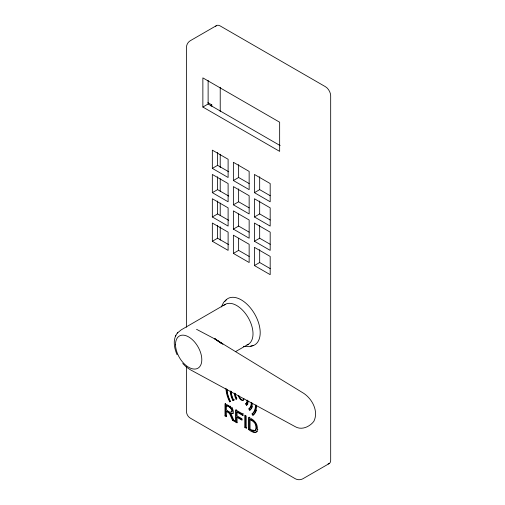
<?xml version="1.0" encoding="UTF-8"?>
<svg xmlns="http://www.w3.org/2000/svg" width="505" height="505" viewBox="0 0 505 505"><rect width="100%" height="100%" fill="white"/><g stroke="black" fill="none" stroke-linecap="round" stroke-linejoin="round"><path stroke-width="0.76" d="M257.72 429.888L257.815 429.332M175.898 335.276C172.874 341.418 174.477 348.702 177.066 354.737M221.323 306.964L223.658 302.312L226.638 299.547M257.102 431.485L257.304 431.169M177.274 333.111L181.207 329.86L225.173 304.395M175.431 336.021L177.779 332.315M233.525 413.071L232.717 413.526L230.45 413.513L231.915 415.729L234.276 421.252L234.8 420.949L233.051 419.933L229.945 413.128L226.922 411.001L226.398 411.31L226.398 416.701L225.003 415.899L225.003 403.748C228.266 405.212 235.62 408.949 232.691 413.683L230.45 413.513M256.881 431.775C254.343 433.719 251.376 429.749 249.18 429.25L248.656 429.553L248.656 417.408C253.737 419.219 258.219 423.897 257.291 429.635C257.14 435.051 250.606 431.478 248.656 429.553M216.5 25.585L190.202 40.772C188.005 42.149 186.541 44.598 186.484 47.211L186.484 327.227M202.865 107.035L279.656 151.374L279.656 122.216L202.865 77.884L202.865 107.035L208.123 103.998L280.161 145.591M210.225 105.823L211.803 104.907L211.803 106.429M212.334 168.38L228.108 177.489L228.108 159.271L212.334 150.155L212.334 168.38L217.592 165.343L228.771 171.795M212.334 192.67L228.108 201.785L228.108 183.561L212.334 174.452L212.334 192.67L217.592 189.634L228.771 196.091M233.373 180.525L249.148 189.634L249.148 171.416L233.373 162.307L233.373 180.525L238.631 177.489L249.148 183.561M212.334 216.967L228.108 226.076L228.108 207.858L212.334 198.749L212.334 216.967L217.592 213.931L228.771 220.382M233.373 204.822L249.148 213.931L249.148 195.706L233.373 186.597L233.373 204.822L238.631 201.785L249.148 207.858M254.413 192.67L270.188 201.785L270.188 183.561L254.413 174.452L254.413 192.67L259.671 189.634L270.188 195.706M212.334 241.264L228.108 250.373L228.108 232.148L212.334 223.04L212.334 241.264L217.592 238.221L228.771 244.679M233.373 229.112L249.148 238.221L249.148 220.003L233.373 210.894L233.373 229.112L238.631 226.076L249.148 232.148M254.413 216.967L270.188 226.076L270.188 207.858L254.413 198.743L254.413 216.967L259.671 213.931L270.188 220.003M233.373 253.409L249.148 262.518L249.148 244.3L233.373 235.185L233.373 253.409L238.631 250.373L249.148 256.445M254.413 241.257L270.188 250.373L270.188 232.148L254.413 223.04L254.413 241.257L259.671 238.221L270.188 244.3M254.413 265.554L270.188 274.663L270.188 256.445L254.413 247.336L254.413 265.554L259.671 262.518L270.188 268.591M226.006 388.238A21.57 12.455 60 0 0 229.68 401.822L230.204 401.519A21.57 12.455 60 0 1 226.581 389.349M232.874 400.503L234.2 399.872L232.874 400.503A15.623 9.021 60 0 1 230.23 391.274M234.421 393.098A9.671 5.58 60 0 0 236.069 399.19L236.593 398.881A9.671 5.58 60 0 1 234.97 393.427M226.398 405.894C232.912 406.765 234.112 416.675 226.398 409.915L226.398 405.894L226.922 405.591C228.424 405.073 235.74 411.537 231.037 411.872M225.003 415.899L225.533 415.596L226.461 416.133M247.873 403.849A9.671 5.58 60 0 1 246.977 404.877L246.453 405.18L245.651 403.931L246.181 403.628A8.181 4.722 60 0 0 247.57 400.08M237.06 412.143L237.584 411.84L243.29 415.135L242.766 415.438L237.06 412.143L237.06 415.905L241.996 418.759L241.996 420.192L237.06 417.338L237.06 422.855L235.665 422.054L235.665 409.909L242.766 414.005L243.29 413.702M251.2 408.854A15.623 9.021 60 0 1 250.171 409.883L249.647 410.186L248.851 408.936L249.375 408.633A14.134 8.162 60 0 0 251.78 402.51M237.06 417.338L237.584 417.035L241.908 419.529M226.398 411.31L229.421 413.437L232.527 420.242L233.051 419.933M235.665 422.054L236.195 421.751L237.123 422.287M255.372 412.598A21.57 12.455 60 0 1 253.371 414.889L252.841 415.198L252.045 413.942L252.569 413.639A20.086 11.596 60 0 0 255.991 404.941M250.051 419.642C253.024 420.892 255.934 423.285 255.896 426.807A13.218 7.632 60 0 1 255.858 428.732C255.858 432.558 251.547 430.317 250.051 428.922L250.051 419.642L250.575 419.339C253.554 420.589 256.458 422.982 256.42 426.504A13.218 7.632 60 0 1 256.382 428.429L255.644 430.342L254.047 430.506M244.811 427.331L245.335 427.028L246.73 427.83L246.2 428.133L244.811 427.331L244.811 415.186L246.2 415.987L246.2 428.133M329.134 463.615L302.836 478.797C300.544 480.015 297.691 480.059 295.4 478.797L190.202 418.064C187.986 416.675 186.579 414.233 186.484 411.625L186.484 366.662M235.399 351.707L248.233 344.334M229.68 401.822L230.476 401.494A20.086 11.596 60 0 1 227.073 389.494M236.069 399.19L236.87 398.855A8.181 4.722 60 0 1 235.475 393.704M253.163 345.489L249.281 346.689L243.347 346.31M196.546 329.31L214.859 338.975L303.821 393.395C312.374 399.177 318.743 411.322 313.883 421.296C309.742 426.782 301.599 430.55 295.147 426.624L190.05 369.584L186.288 367.009L182.722 363.499M252.822 429.913L253.232 430.146M207.858 102.635L211.803 104.907M232.527 420.242L234.276 421.252M230.192 406.14L230.741 406.462M214.859 338.975L222.907 344.113L214.776 338.672L221.057 343.305M230.974 413.21L231.618 414.012M232.332 407.699L232.685 408.116M246.181 403.628L246.977 404.877M249.375 408.633L250.171 409.883M252.569 413.639L253.371 414.889M259.671 176.731L259.671 189.634M259.671 201.022L259.671 213.931M259.671 225.318L259.671 238.221M259.671 249.609L259.671 262.518M249.18 417.105L249.18 429.25M245.335 415.64L245.335 427.028M242.766 414.005L242.766 415.438M238.631 164.58L238.631 177.489M238.631 188.876L238.631 201.785M238.631 213.931L238.631 226.076M238.631 238.221L238.631 250.373M236.195 409.606L236.195 421.751M225.533 403.445L225.533 415.596M220.224 87.277L220.224 111.7M220.224 154.246L220.224 167.635M220.224 178.669L220.224 191.275M220.224 203.092L220.224 215.698M220.224 226.726L220.224 240.121M217.592 152.434L217.592 165.343M217.592 176.731L217.592 189.634M217.592 201.022L217.592 213.931M217.592 225.318L217.592 238.221M208.123 80.364L208.123 103.998M223.513 305.683A23.06 13.313 60 0 1 247.93 317.184A23.06 13.313 60 0 1 246.97 344.921M224.864 301.334A26.778 15.459 60 0 1 254.653 314.003A26.778 15.459 60 0 1 250.726 346.133M328.048 463.95A7.436 4.292 60 0 0 330.68 460.213L330.68 95.798A7.436 4.292 60 0 0 325.416 86.69L220.224 25.957A7.436 4.292 60 0 0 215.667 26.361M256.515 405.856A21.57 12.455 60 0 1 252.841 415.198M255.461 405.244A20.086 11.596 60 0 1 252.045 413.942M247.046 400.389A8.181 4.722 60 0 1 245.651 403.931M248.1 400.995A9.671 5.58 60 0 1 246.453 405.18M252.304 403.426A15.623 9.021 60 0 1 249.647 410.186M233.676 400.175A14.134 8.162 60 0 1 231.265 391.274M251.256 402.813A14.134 8.162 60 0 1 248.851 408.936M243.89 398.565A3.718 2.146 60 0 1 241.264 400.086A3.718 2.146 60 0 1 238.631 395.529M256.433 410.123A21.57 12.455 60 0 1 255.681 412.036M243.644 399.966A3.718 2.146 60 0 1 239.244 396.059M233.398 400.2A15.623 9.021 60 0 1 230.753 390.971M252.355 406.55A15.623 9.021 60 0 1 251.623 408.223M175.519 344.814A18.597 10.738 60 0 0 195.467 369.022A18.597 10.738 60 0 0 195.006 342.466A18.597 10.738 60 0 0 175.519 344.814"/></g></svg>
